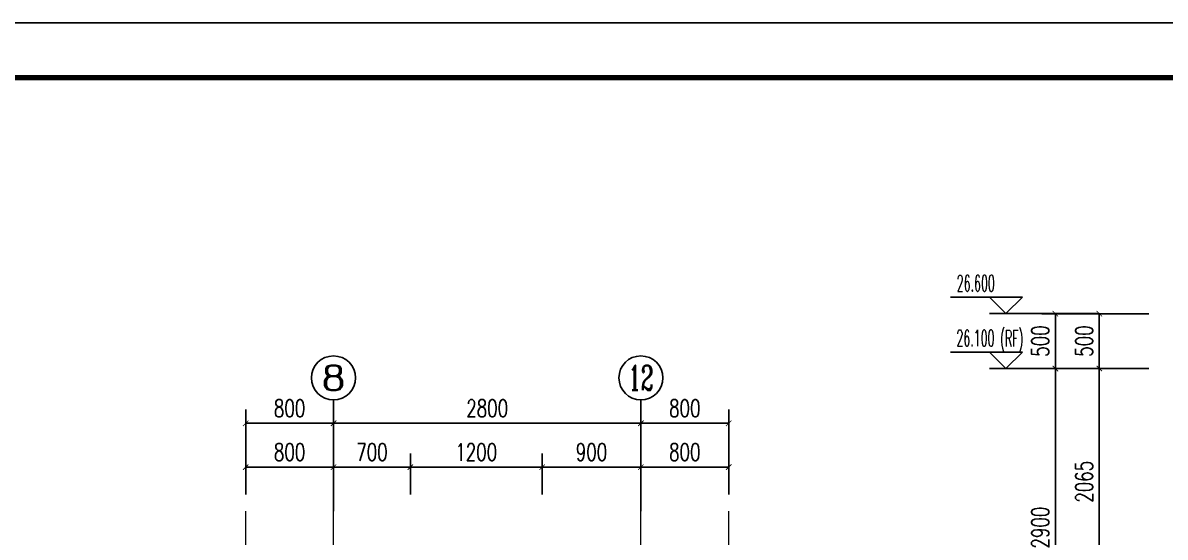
# Model space of a CAD drawing. Extents: x -812054 to 22247, y -644080 to 1003627.
# Drawn here: x -147734 to -137328, y -171158 to -166470 of the extents above; entities that cross this region are included whole.
import ezdxf
from ezdxf.enums import TextEntityAlignment as Align

# ---------------------------------------------------------------- set-up
doc = ezdxf.new("R2010")
doc.units = 0
doc.header["$LTSCALE"] = 1000
doc.linetypes.add('DOTE', pattern=[2.42, 2, -0.2, 0.02, -0.2])
doc.layers.get('0').update_dxf_attribs({"linetype": 'CONTINUOUS'})
doc.layers.get('DEFPOINTS').update_dxf_attribs({"linetype": 'CONTINUOUS'})
for name, color, linetype in [('-TK', 7, 'CONTINUOUS'), ('A-AXIS_TEXT', 7, 'CONTINUOUS'), ('AXIS', 3, 'CONTINUOUS'), ('DIM_ELEV', 3, 'CONTINUOUS'), ('PUB_DIM', 3, 'CONTINUOUS'), ('PUB_TEXT', 2, 'CONTINUOUS'), ('尺寸标注', 86, 'CONTINUOUS')]:
    doc.layers.add(name, color=color, linetype=linetype)
doc.layers.add('AXIS_TEXT', color=7, linetype='CONTINUOUS', lineweight=20)
doc.layers.add('DOTE', color=19, linetype='DOTE', lineweight=9)
doc.styles.add('_TCH_AXIS', font='COMPLEX', dxfattribs={"bigfont": 'GBCBIG'})
doc.styles.add('_TCH_DIM', font='SIMPLEX.shx', dxfattribs={"width": 0.7, "bigfont": 'GBCBIG.shx'})
doc.styles.add('_TCH_DIM_T3', font='SIMPLEX', dxfattribs={"width": 0.705882, "bigfont": 'GBCBIG'})
doc.styles.add('COMPLEX', font='COMPLEX')
doc.dimstyles.new('_TCH_ARCH&&50', dxfattribs={"dimtxt": 157.5, "dimasz": 50, "dimexe": 125, "dimexo": 150, "dimgap": 58.75, "dimtad": 1, "dimdec": 0, "dimzin": 0, "dimdsep": 46, "dimtxsty": '_TCH_DIM_T3', "dimblk": 'ARCHTICK', "dimcen": 0.09, "dimclrt": 7, "dimazin": 0, "dimtfac": 1, "dimtdec": 0, "dimtix": 1, "dimtmove": 2, "dimatfit": 3, "dimldrblk": 'ARCHTICK', "dimfxl": 1, "dimtolj": 1, "dimtzin": 0, "dimarcsym": 0})

# ---------------------------------------------------------------- blocks, each defined once
blk = doc.blocks.new('A1')
blk.add_lwpolyline([(0, 59400), (0, 0), (84100, 0), (84100, 59400)], close=True)
at = {"const_width": 100}
blk.add_lwpolyline([(2500, 58400), (2500, 1000), (83100, 1000), (83100, 58400)], close=True, dxfattribs=at)
blk = doc.blocks.new('_ArchTick')
at = {"color": 0, "linetype": 'ByBlock', "const_width": 0.15}
blk.add_lwpolyline([(-0.5, -0.5), (0.5, 0.5)], dxfattribs=at)
blk = doc.blocks.new('*D1244')
at = {"layer": 'DEFPOINTS', "color": 0, "transparency": 16777216}
for p in [(-137928, -169621), (-137328, -169621), (-137328, -171686)]:
    blk.add_point(p, dxfattribs=at)
at = {"layer": 'PUB_DIM', "color": 0, "lineweight": -2, "transparency": 16777216}
for p, q in [((-137478, -169621), (-138053, -169621)), ((-137928, -171686), (-137928, -169621)), ((-137478, -171686), (-138053, -171686))]:
    blk.add_line(p, q, dxfattribs=at)
at = {"layer": 'PUB_DIM', "color": 0, "lineweight": -2, "transparency": 16777216, "xscale": 50, "yscale": 50, "zscale": 50}
for p, rotation in [((-137928, -169621), 90), ((-137928, -171686), 270)]:
    blk.add_blockref('_ArchTick', p, dxfattribs=dict(at, rotation=rotation))
at = {"layer": 'PUB_DIM', "color": 7, "transparency": 16777216, "insert": (-138066, -170653), "char_height": 157.5, "attachment_point": 5, "rotation": 90, "style": '_TCH_DIM_T3'}
blk.add_mtext('\\A1;2065', dxfattribs=at)
blk = doc.blocks.new('*D1245')
at = {"layer": 'DEFPOINTS', "color": 0, "transparency": 16777216}
for p in [(-137928, -169121), (-137328, -169121), (-137328, -169621)]:
    blk.add_point(p, dxfattribs=at)
at = {"layer": 'PUB_DIM', "color": 0, "lineweight": -2, "transparency": 16777216}
for p, q in [((-137478, -169121), (-138053, -169121)), ((-137928, -169621), (-137928, -169121)), ((-137478, -169621), (-138053, -169621))]:
    blk.add_line(p, q, dxfattribs=at)
at = {"layer": 'PUB_DIM', "color": 0, "lineweight": -2, "transparency": 16777216, "xscale": 50, "yscale": 50, "zscale": 50}
for p, rotation in [((-137928, -169121), 90), ((-137928, -169621), 270)]:
    blk.add_blockref('_ArchTick', p, dxfattribs=dict(at, rotation=rotation))
at = {"layer": 'PUB_DIM', "color": 7, "transparency": 16777216, "insert": (-138066, -169371), "char_height": 157.5, "attachment_point": 5, "rotation": 90, "style": '_TCH_DIM_T3'}
blk.add_mtext('\\A1;500', dxfattribs=at)
blk = doc.blocks.new('*D1248')
at = {"layer": 'DEFPOINTS', "color": 0, "transparency": 16777216}
for p in [(-138328, -169621), (-137328, -169621), (-137328, -172521)]:
    blk.add_point(p, dxfattribs=at)
at = {"layer": 'PUB_DIM', "color": 0, "lineweight": -2, "transparency": 16777216}
for p, q in [((-137478, -169621), (-138453, -169621)), ((-138328, -172521), (-138328, -169621)), ((-137478, -172521), (-138453, -172521))]:
    blk.add_line(p, q, dxfattribs=at)
at = {"layer": 'PUB_DIM', "color": 0, "lineweight": -2, "transparency": 16777216, "xscale": 50, "yscale": 50, "zscale": 50}
for p, rotation in [((-138328, -169621), 90), ((-138328, -172521), 270)]:
    blk.add_blockref('_ArchTick', p, dxfattribs=dict(at, rotation=rotation))
at = {"layer": 'PUB_DIM', "color": 7, "transparency": 16777216, "insert": (-138466, -171071), "char_height": 157.5, "attachment_point": 5, "rotation": 90, "style": '_TCH_DIM_T3'}
blk.add_mtext('\\A1;2900', dxfattribs=at)
blk = doc.blocks.new('*D1249')
at = {"layer": 'DEFPOINTS', "color": 0, "transparency": 16777216}
for p in [(-138328, -169121), (-137328, -169121), (-137328, -169621)]:
    blk.add_point(p, dxfattribs=at)
at = {"layer": 'PUB_DIM', "color": 0, "lineweight": -2, "transparency": 16777216}
for p, q in [((-137478, -169121), (-138453, -169121)), ((-138328, -169621), (-138328, -169121)), ((-137478, -169621), (-138453, -169621))]:
    blk.add_line(p, q, dxfattribs=at)
at = {"layer": 'PUB_DIM', "color": 0, "lineweight": -2, "transparency": 16777216, "xscale": 50, "yscale": 50, "zscale": 50}
for p, rotation in [((-138328, -169121), 90), ((-138328, -169621), 270)]:
    blk.add_blockref('_ArchTick', p, dxfattribs=dict(at, rotation=rotation))
at = {"layer": 'PUB_DIM', "color": 7, "transparency": 16777216, "insert": (-138466, -169371), "char_height": 157.5, "attachment_point": 5, "rotation": 90, "style": '_TCH_DIM_T3'}
blk.add_mtext('\\A1;500', dxfattribs=at)
blk = doc.blocks.new('_AXISO')
blk.add_circle((0, 0), 0.5)
at = {"layer": 'A-AXIS_TEXT', "style": 'COMPLEX', "width": 1.041667}
blk.add_attdef('A', text='', height=0.56, dxfattribs=at).set_placement((-0.25, -0.28), (0.25, -0.28), align=Align.FIT)
blk = doc.blocks.new('*D939')
at = {"layer": 'DEFPOINTS', "color": 0, "transparency": 16777216}
for p in [(-144904, -170520), (-145704, -170920), (-144904, -170920)]:
    blk.add_point(p, dxfattribs=at)
at = {"layer": '尺寸标注', "color": 0, "lineweight": -2, "transparency": 16777216}
for p, q in [((-145704, -170770), (-145704, -170395)), ((-144904, -170770), (-144904, -170395)), ((-145704, -170520), (-144904, -170520))]:
    blk.add_line(p, q, dxfattribs=at)
at = {"layer": '尺寸标注', "color": 0, "lineweight": -2, "transparency": 16777216, "xscale": 50, "yscale": 50, "zscale": 50, "rotation": 180}
blk.add_blockref('_ArchTick', (-145704, -170520), dxfattribs=at)
at = {"layer": '尺寸标注', "color": 0, "lineweight": -2, "transparency": 16777216, "xscale": 50, "yscale": 50, "zscale": 50}
blk.add_blockref('_ArchTick', (-144904, -170520), dxfattribs=at)
at = {"layer": '尺寸标注', "color": 7, "transparency": 16777216, "insert": (-145304, -170383), "char_height": 157.5, "attachment_point": 5, "style": '_TCH_DIM_T3'}
blk.add_mtext('\\A1;800', dxfattribs=at)
blk = doc.blocks.new('*D940')
at = {"layer": 'DEFPOINTS', "color": 0, "transparency": 16777216}
for p in [(-144204, -170520), (-144904, -170920), (-144204, -170920)]:
    blk.add_point(p, dxfattribs=at)
at = {"layer": '尺寸标注', "color": 0, "lineweight": -2, "transparency": 16777216}
for p, q in [((-144904, -170770), (-144904, -170395)), ((-144204, -170770), (-144204, -170395)), ((-144904, -170520), (-144204, -170520))]:
    blk.add_line(p, q, dxfattribs=at)
at = {"layer": '尺寸标注', "color": 0, "lineweight": -2, "transparency": 16777216, "xscale": 50, "yscale": 50, "zscale": 50, "rotation": 180}
blk.add_blockref('_ArchTick', (-144904, -170520), dxfattribs=at)
at = {"layer": '尺寸标注', "color": 0, "lineweight": -2, "transparency": 16777216, "xscale": 50, "yscale": 50, "zscale": 50}
blk.add_blockref('_ArchTick', (-144204, -170520), dxfattribs=at)
at = {"layer": '尺寸标注', "color": 7, "transparency": 16777216, "insert": (-144554, -170383), "char_height": 157.5, "attachment_point": 5, "style": '_TCH_DIM_T3'}
blk.add_mtext('\\A1;700', dxfattribs=at)
blk = doc.blocks.new('*D941')
at = {"layer": 'DEFPOINTS', "color": 0, "transparency": 16777216}
for p in [(-143004, -170520), (-144204, -170920), (-143004, -170920)]:
    blk.add_point(p, dxfattribs=at)
at = {"layer": '尺寸标注', "color": 0, "lineweight": -2, "transparency": 16777216}
for p, q in [((-144204, -170770), (-144204, -170395)), ((-143004, -170770), (-143004, -170395)), ((-144204, -170520), (-143004, -170520))]:
    blk.add_line(p, q, dxfattribs=at)
at = {"layer": '尺寸标注', "color": 0, "lineweight": -2, "transparency": 16777216, "xscale": 50, "yscale": 50, "zscale": 50, "rotation": 180}
blk.add_blockref('_ArchTick', (-144204, -170520), dxfattribs=at)
at = {"layer": '尺寸标注', "color": 0, "lineweight": -2, "transparency": 16777216, "xscale": 50, "yscale": 50, "zscale": 50}
blk.add_blockref('_ArchTick', (-143004, -170520), dxfattribs=at)
at = {"layer": '尺寸标注', "color": 7, "transparency": 16777216, "insert": (-143604, -170383), "char_height": 157.5, "attachment_point": 5, "style": '_TCH_DIM_T3'}
blk.add_mtext('\\A1;1200', dxfattribs=at)
blk = doc.blocks.new('*D942')
at = {"layer": 'DEFPOINTS', "color": 0, "transparency": 16777216}
for p in [(-142104, -170520), (-143004, -170920), (-142104, -170920)]:
    blk.add_point(p, dxfattribs=at)
at = {"layer": '尺寸标注', "color": 0, "lineweight": -2, "transparency": 16777216}
for p, q in [((-143004, -170770), (-143004, -170395)), ((-142104, -170770), (-142104, -170395)), ((-143004, -170520), (-142104, -170520))]:
    blk.add_line(p, q, dxfattribs=at)
at = {"layer": '尺寸标注', "color": 0, "lineweight": -2, "transparency": 16777216, "xscale": 50, "yscale": 50, "zscale": 50, "rotation": 180}
blk.add_blockref('_ArchTick', (-143004, -170520), dxfattribs=at)
at = {"layer": '尺寸标注', "color": 0, "lineweight": -2, "transparency": 16777216, "xscale": 50, "yscale": 50, "zscale": 50}
blk.add_blockref('_ArchTick', (-142104, -170520), dxfattribs=at)
at = {"layer": '尺寸标注', "color": 7, "transparency": 16777216, "insert": (-142554, -170383), "char_height": 157.5, "attachment_point": 5, "style": '_TCH_DIM_T3'}
blk.add_mtext('\\A1;900', dxfattribs=at)
blk = doc.blocks.new('*D943')
at = {"layer": 'DEFPOINTS', "color": 0, "transparency": 16777216}
for p in [(-141304, -170520), (-142104, -170920), (-141304, -170920)]:
    blk.add_point(p, dxfattribs=at)
at = {"layer": '尺寸标注', "color": 0, "lineweight": -2, "transparency": 16777216}
for p, q in [((-142104, -170770), (-142104, -170395)), ((-141304, -170770), (-141304, -170395)), ((-142104, -170520), (-141304, -170520))]:
    blk.add_line(p, q, dxfattribs=at)
at = {"layer": '尺寸标注', "color": 0, "lineweight": -2, "transparency": 16777216, "xscale": 50, "yscale": 50, "zscale": 50, "rotation": 180}
blk.add_blockref('_ArchTick', (-142104, -170520), dxfattribs=at)
at = {"layer": '尺寸标注', "color": 0, "lineweight": -2, "transparency": 16777216, "xscale": 50, "yscale": 50, "zscale": 50}
blk.add_blockref('_ArchTick', (-141304, -170520), dxfattribs=at)
at = {"layer": '尺寸标注', "color": 7, "transparency": 16777216, "insert": (-141704, -170383), "char_height": 157.5, "attachment_point": 5, "style": '_TCH_DIM_T3'}
blk.add_mtext('\\A1;800', dxfattribs=at)
blk = doc.blocks.new('*D954')
at = {"layer": 'DEFPOINTS', "color": 0, "transparency": 16777216}
for p in [(-144904, -170120), (-145704, -170920), (-144904, -170920)]:
    blk.add_point(p, dxfattribs=at)
at = {"layer": 'PUB_DIM', "color": 0, "lineweight": -2, "transparency": 16777216}
for p, q in [((-145704, -170770), (-145704, -169995)), ((-144904, -170770), (-144904, -169995)), ((-145704, -170120), (-144904, -170120))]:
    blk.add_line(p, q, dxfattribs=at)
at = {"layer": 'PUB_DIM', "color": 0, "lineweight": -2, "transparency": 16777216, "xscale": 50, "yscale": 50, "zscale": 50, "rotation": 180}
blk.add_blockref('_ArchTick', (-145704, -170120), dxfattribs=at)
at = {"layer": 'PUB_DIM', "color": 0, "lineweight": -2, "transparency": 16777216, "xscale": 50, "yscale": 50, "zscale": 50}
blk.add_blockref('_ArchTick', (-144904, -170120), dxfattribs=at)
at = {"layer": 'PUB_DIM', "color": 7, "transparency": 16777216, "insert": (-145304, -169983), "char_height": 157.5, "attachment_point": 5, "style": '_TCH_DIM_T3'}
blk.add_mtext('\\A1;800', dxfattribs=at)
blk = doc.blocks.new('*D955')
at = {"layer": 'DEFPOINTS', "color": 0, "transparency": 16777216}
for p in [(-142104, -170120), (-144904, -170920), (-142104, -170920)]:
    blk.add_point(p, dxfattribs=at)
at = {"layer": 'PUB_DIM', "color": 0, "lineweight": -2, "transparency": 16777216}
for p, q in [((-144904, -170770), (-144904, -169995)), ((-142104, -170770), (-142104, -169995)), ((-144904, -170120), (-142104, -170120))]:
    blk.add_line(p, q, dxfattribs=at)
at = {"layer": 'PUB_DIM', "color": 0, "lineweight": -2, "transparency": 16777216, "xscale": 50, "yscale": 50, "zscale": 50, "rotation": 180}
blk.add_blockref('_ArchTick', (-144904, -170120), dxfattribs=at)
at = {"layer": 'PUB_DIM', "color": 0, "lineweight": -2, "transparency": 16777216, "xscale": 50, "yscale": 50, "zscale": 50}
blk.add_blockref('_ArchTick', (-142104, -170120), dxfattribs=at)
at = {"layer": 'PUB_DIM', "color": 7, "transparency": 16777216, "insert": (-143504, -169983), "char_height": 157.5, "attachment_point": 5, "style": '_TCH_DIM_T3'}
blk.add_mtext('\\A1;2800', dxfattribs=at)
blk = doc.blocks.new('*D956')
at = {"layer": 'DEFPOINTS', "color": 0, "transparency": 16777216}
for p in [(-141304, -170120), (-142104, -170920), (-141304, -170920)]:
    blk.add_point(p, dxfattribs=at)
at = {"layer": 'PUB_DIM', "color": 0, "lineweight": -2, "transparency": 16777216}
for p, q in [((-142104, -170770), (-142104, -169995)), ((-141304, -170770), (-141304, -169995)), ((-142104, -170120), (-141304, -170120))]:
    blk.add_line(p, q, dxfattribs=at)
at = {"layer": 'PUB_DIM', "color": 0, "lineweight": -2, "transparency": 16777216, "xscale": 50, "yscale": 50, "zscale": 50, "rotation": 180}
blk.add_blockref('_ArchTick', (-142104, -170120), dxfattribs=at)
at = {"layer": 'PUB_DIM', "color": 0, "lineweight": -2, "transparency": 16777216, "xscale": 50, "yscale": 50, "zscale": 50}
blk.add_blockref('_ArchTick', (-141304, -170120), dxfattribs=at)
at = {"layer": 'PUB_DIM', "color": 7, "transparency": 16777216, "insert": (-141704, -169983), "char_height": 157.5, "attachment_point": 5, "style": '_TCH_DIM_T3'}
blk.add_mtext('\\A1;800', dxfattribs=at)

msp = doc.modelspace()

# ---------------------------------------------------------------- linework, layer by layer
at = {"layer": 'AXIS'}
for p, q in [((-144904.03, -170920.44), (-144904.03, -169905.83)), ((-142104.03, -170920.44), (-142104.03, -169905.83))]:
    msp.add_line(p, q, dxfattribs=at)
at = {"layer": 'DIM_ELEV'}
for p, q in [((-138628.16, -168970.79), (-139284.16, -168970.79)), ((-138778.16, -169120.79), (-138928.16, -168970.79)), ((-138778.16, -169120.79), (-138628.16, -168970.79)), ((-137928.16, -169120.79), (-138928.16, -169120.79)), ((-138628.16, -169470.8), (-139284.16, -169470.8)), ((-138778.16, -169620.8), (-138928.16, -169470.8)), ((-138778.16, -169620.8), (-138628.16, -169470.8)), ((-137928.16, -169620.8), (-138928.16, -169620.8))]:
    msp.add_line(p, q, dxfattribs=at)
at = {"layer": 'DOTE', "linetype": 'DOTE', "ltscale": 0.3}
for p, q in [((-145704.03, -173470.44), (-145704.03, -170920.44)), ((-144904.03, -175870.17), (-144904.03, -170920.44)), ((-142104.03, -175870.17), (-142104.03, -170920.44)), ((-141304.03, -173470.44), (-141304.03, -170920.44))]:
    msp.add_line(p, q, dxfattribs=at)

# ---------------------------------------------------------------- block references
at = {"layer": '-TK', "xscale": 0.5, "yscale": 0.5, "zscale": 0.5}
msp.add_blockref('A1', (-159676.1, -196170.18), dxfattribs=at)
at = {"layer": 'AXIS'}
ref = msp.add_blockref('_AXISO', (-144904.03, -169705.83), dxfattribs=dict(at, xscale=400, yscale=400, zscale=400))
ref.add_attrib('A', '8', dxfattribs={"layer": 'AXIS_TEXT', "height": 226.27, "style": '_TCH_AXIS', "width": 1.5}).set_placement((-145017.17, -169818.97), (-144790.9, -169818.97), align=Align.FIT)
ref = msp.add_blockref('_AXISO', (-142104.03, -169705.83), dxfattribs=dict(at, xscale=400, yscale=400, zscale=400))
ref.add_attrib('A', '12', dxfattribs={"layer": 'AXIS_TEXT', "height": 226.274, "style": '_TCH_AXIS', "width": 0.724138}).set_placement((-142217.17, -169818.97), (-141990.9, -169818.97), align=Align.FIT)

# ---------------------------------------------------------------- texts
at = {"layer": 'PUB_TEXT', "style": '_TCH_DIM', "width": 0.494118}
for s, p in [('26.600', (-139226.36, -168918.29)), ('26.100', (-139229.16, -169418.3)), ('(RF)', (-138831.66, -169420.75))]:
    msp.add_text(s, height=148.75, dxfattribs=at).set_placement(p)

# ---------------------------------------------------------------- dimensions: what is measured, and where the dimension line sits
at = {"layer": 'PUB_DIM'}
for p1, p2, distance, picture, middle in [((-137328.16, -169620.8), (-137328.16, -169120.79), 1000, '*D1249', (-138465.66, -169370.8)), ((-137328.16, -169620.8), (-137328.16, -169120.79), 600, '*D1245', (-138065.66, -169370.8)), ((-137328.16, -172520.8), (-137328.16, -169620.8), 1000, '*D1248', (-138465.66, -171070.8)), ((-137328.16, -171685.78), (-137328.16, -169620.8), 600, '*D1244', (-138065.66, -170653.29)), ((-145704.03, -170920.44), (-144904.03, -170920.44), 800, '*D954', (-145304.03, -169982.94)), ((-144904.03, -170920.44), (-142104.03, -170920.44), 800, '*D955', (-143504.03, -169982.94)), ((-142104.03, -170920.44), (-141304.03, -170920.44), 800, '*D956', (-141704.03, -169982.94))]:
    dim = msp.add_aligned_dim(p1=p1, p2=p2, distance=distance, dimstyle='_TCH_ARCH&&50', dxfattribs=at)
    dim.commit()
    dim.dimension.update_dxf_attribs({"geometry": picture, "text_midpoint": middle})
at = {"layer": '尺寸标注', "color": 106}
for p1, p2, picture, middle in [((-145704.03, -170920.44), (-144904.03, -170920.44), '*D939', (-145304.03, -170382.94)), ((-144904.03, -170920.44), (-144204.03, -170920.44), '*D940', (-144554.03, -170382.94)), ((-144204.03, -170920.44), (-143004.03, -170920.44), '*D941', (-143604.03, -170382.94)), ((-143004.03, -170920.44), (-142104.03, -170920.44), '*D942', (-142554.03, -170382.94)), ((-142104.03, -170920.44), (-141304.03, -170920.44), '*D943', (-141704.03, -170382.94))]:
    dim = msp.add_aligned_dim(p1=p1, p2=p2, distance=400, dimstyle='_TCH_ARCH&&50', dxfattribs=at)
    dim.commit()
    dim.dimension.update_dxf_attribs({"geometry": picture, "text_midpoint": middle})

doc.saveas('drawing.dxf')
